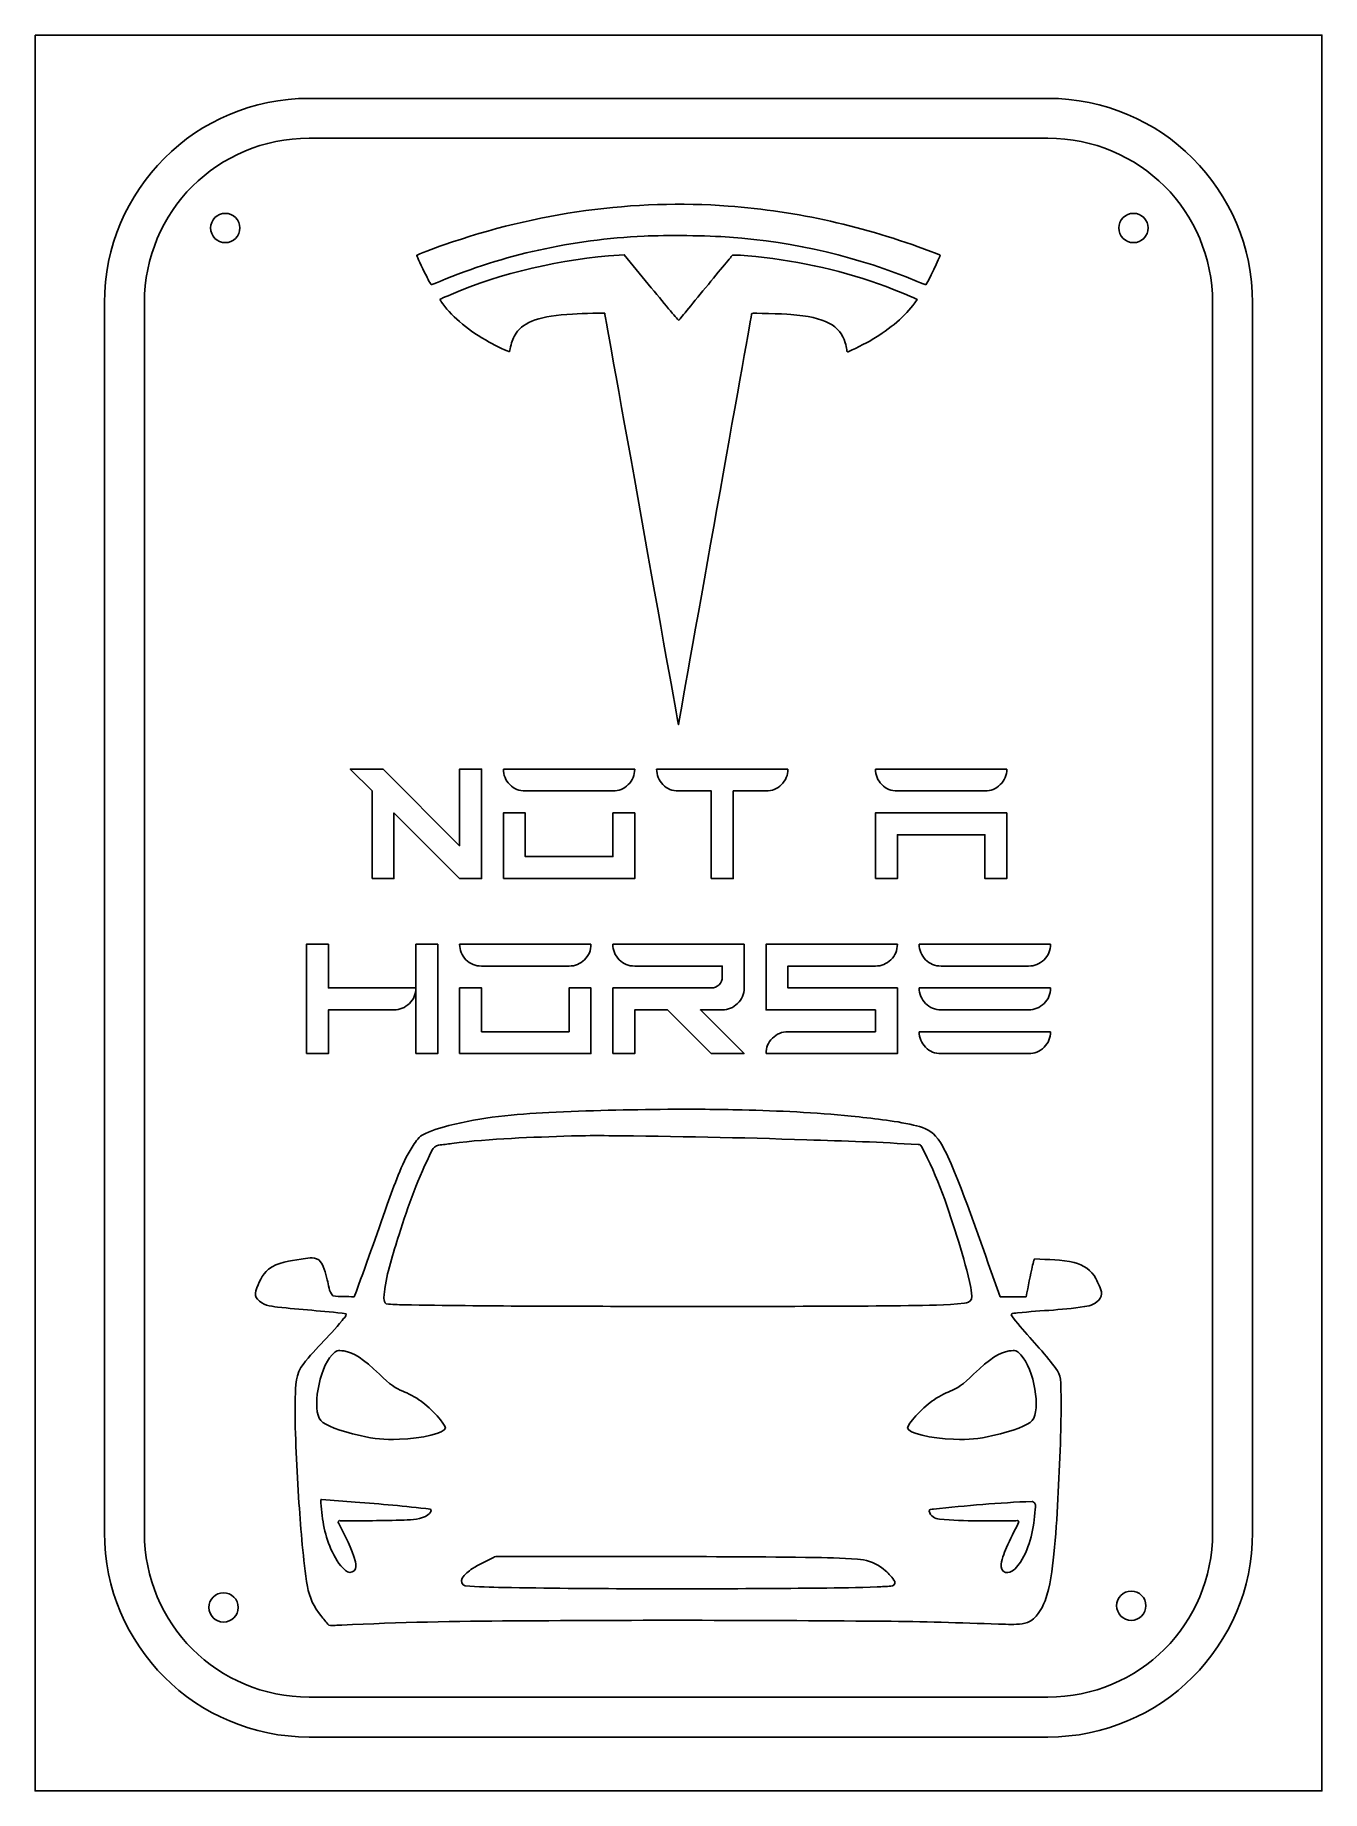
# Model space of a CAD drawing. Extents: x 0 to 220, y 0 to 300.
import ezdxf

# ---------------------------------------------------------------- set-up
doc = ezdxf.new("R2010")
doc.units = 0
doc.layers.add('Ebene_1', color=7, linetype='CONTINUOUS')

msp = doc.modelspace()

# ---------------------------------------------------------------- linework, layer by layer
at = {"layer": 'Ebene_1', "color": 7}
for points in [[(0, 299.599983), (219.6, 299.599983), (219.6, 0), (0, 0)], [(46.760752, 281.988889)], [(34.945832, 266.686902)], [(189.945828, 266.686902)], [(150.53293, 257.568383)], [(57.512326, 155.68494), (57.512326, 170.62427), (53.777493, 174.3591), (59.379743, 174.3591), (72.45166, 161.28719), (72.45166, 174.3591), (76.186494, 174.3591), (76.186494, 155.68494), (72.45166, 155.68494), (61.24716, 166.88944), (61.24716, 155.68494)], [(79.921328, 155.68494), (79.921328, 166.88944), (83.656161, 166.88944), (83.656161, 159.41977), (98.595495, 159.41977), (98.595495, 166.88944), (102.33033, 166.88944), (102.33033, 155.68494)], [(143.41349, 155.68494), (143.41349, 166.88944), (165.8225, 166.88944), (165.8225, 155.68494), (162.08766, 155.68494), (162.08766, 163.1546), (147.14833, 163.1546), (147.14833, 155.68494)], [(64.981993, 125.80627), (64.981993, 144.48044), (68.716827, 144.48044), (68.716827, 125.80627)], [(72.451661, 125.80627), (72.451661, 137.01077), (76.186494, 137.01077), (76.186494, 129.5411), (91.125828, 129.5411), (91.125828, 137.01077), (94.860662, 137.01077), (94.860662, 125.80627)], [(107.963309, 116.309096)], [(97.902246, 111.803059)], [(55.47769, 60.62421)], [(163.437474, 60.62421)], [(48.899052, 49.747108)], [(170.237148, 49.364849)], [(79.076594, 40)], [(34.654172, 31.308923)], [(189.567848, 31.600603)]]:
    msp.add_lwpolyline(points, close=True, dxfattribs=at)
for points in [[(172.839248, 288.808939), (46.760752, 288.808939)], [(46.760752, 281.988889), (172.839248, 281.988889)], [(99.675335, 262.063683), (100.53663, 262.116683), (105.15963, 256.483333)], [(11.825532, 253.920889), (11.825532, 44.074963)], [(18.654802, 44.074963), (18.654802, 253.920889)], [(150.21093, 254.635103), (150.53253, 254.471033), (150.11773, 253.900673)], [(200.945198, 253.920889), (200.945198, 44.074963)], [(207.774468, 44.074963), (207.774468, 253.920889)], [(109.86103, 182.28902), (109.79603, 181.91989), (109.74163, 182.20704)], [(79.921328, 174.3591), (102.33033, 174.3591)], [(106.06516, 174.3591), (128.47416, 174.3591)], [(143.41349, 174.3591), (165.8225, 174.3591)], [(98.595495, 170.62427), (83.656161, 170.62427)], [(115.40225, 155.68494), (115.40225, 170.62427), (109.8, 170.62427)], [(124.73933, 170.62427), (119.13708, 170.62427), (119.13708, 155.68494), (115.40225, 155.68494)], [(162.08766, 170.62427), (147.14833, 170.62427)], [(46.307826, 125.80627), (46.307826, 144.48044), (50.042659, 144.48044), (50.042659, 137.01077), (64.981993, 137.01077)], [(72.451661, 144.48044), (94.860662, 144.48044)], [(98.595496, 144.48044), (121.0045, 144.48044), (121.0045, 137.01077)], [(128.47416, 129.5411), (143.4135, 129.5411), (143.4135, 133.27594), (124.73933, 133.27594), (124.73933, 144.48044), (147.14833, 144.48044)], [(150.88317, 144.48044), (173.29217, 144.48044)], [(91.125828, 140.7456), (76.186494, 140.7456)], [(117.26966, 138.87819), (117.26966, 140.7456), (102.33033, 140.7456)], [(143.4135, 140.7456), (128.47416, 140.7456), (128.47416, 137.01077), (147.14833, 137.01077), (147.14833, 125.80627), (124.73933, 125.80627)], [(169.55733, 140.7456), (154.618, 140.7456)], [(98.595496, 125.80627), (98.595496, 137.01077), (115.40225, 137.01077)], [(150.88317, 137.01077), (173.29217, 137.01077)], [(61.24716, 133.27594), (50.042659, 133.27594), (50.042659, 125.80627), (46.307826, 125.80627)], [(117.26966, 133.27594), (113.53483, 133.27594), (121.0045, 125.80627), (115.40225, 125.80627), (107.93258, 133.27594), (102.33033, 133.27594), (102.33033, 125.80627), (98.595496, 125.80627)], [(169.55733, 133.27594), (154.618, 133.27594)], [(150.88317, 129.5411), (173.29217, 129.5411)], [(169.55733, 125.80627), (154.618, 125.80627)], [(172.839248, 16.006953), (46.760752, 16.006953)], [(46.760752, 9.186893), (172.839248, 9.186893)]]:
    msp.add_lwpolyline(points, dxfattribs=at)
for points in [[(46.760752, 288.808939), (27.466182, 288.808939), (11.825532, 273.189399), (11.825532, 253.920889)], [(207.774468, 253.920889), (207.774468, 273.189399), (192.133818, 288.808939), (172.839248, 288.808939)], [(18.654802, 253.920889), (18.654802, 269.529059), (31.131462, 281.988889), (46.760752, 281.988889)], [(172.839248, 281.988889), (188.468528, 281.988889), (200.945198, 269.529059), (200.945198, 253.920889)], [(69.775931, 263.807963), (85.535431, 269.346603), (102.36623, 271.641813), (118.29573, 270.424613)], [(118.29573, 270.424613), (130.21013, 269.514203), (141.43873, 267.001013), (152.86883, 262.686483)], [(29.945832, 266.686902), (29.945832, 267.349944), (30.209224, 267.985828), (30.678065, 268.454669)], [(30.678065, 264.919135), (30.209224, 265.387976), (29.945832, 266.023861), (29.945832, 266.686902)], [(30.678065, 268.454669), (31.146906, 268.92351), (31.782791, 269.186902), (32.445832, 269.186902)], [(32.445832, 269.186902), (33.108873, 269.186902), (33.744758, 268.92351), (34.213599, 268.454669)], [(34.213599, 268.454669), (34.68244, 267.985828), (34.945832, 267.349944), (34.945832, 266.686902)], [(34.945832, 266.686902), (34.945832, 266.023861), (34.68244, 265.387976), (34.213599, 264.919135)], [(184.945828, 266.686902), (184.945828, 267.349944), (185.20922, 267.985828), (185.678061, 268.454669)], [(185.678061, 264.919135), (185.20922, 265.387976), (184.945828, 266.023861), (184.945828, 266.686902)], [(185.678061, 268.454669), (186.146902, 268.92351), (186.782787, 269.186902), (187.445828, 269.186902)], [(187.445828, 269.186902), (188.108869, 269.186902), (188.744754, 268.92351), (189.213595, 268.454669)], [(189.213595, 268.454669), (189.682436, 267.985828), (189.945828, 267.349944), (189.945828, 266.686902)], [(189.945828, 266.686902), (189.945828, 266.023861), (189.682436, 265.387976), (189.213595, 264.919135)], [(32.445832, 264.186902), (31.782791, 264.186902), (31.146906, 264.450295), (30.678065, 264.919135)], [(34.213599, 264.919135), (33.744758, 264.450295), (33.108873, 264.186902), (32.445832, 264.186902)], [(65.155631, 262.062483), (65.226631, 262.133683), (68.094831, 263.217153), (69.775931, 263.807963)], [(103.93233, 265.301503), (91.494731, 264.688253), (80.051831, 262.153533), (69.054631, 257.575713)], [(118.50083, 265.134913), (114.93313, 265.393703), (107.52133, 265.478453), (103.93233, 265.301503)], [(150.53293, 257.568383), (140.73603, 261.700213), (129.60553, 264.329433), (118.50083, 265.134913)], [(187.445828, 264.186902), (186.782787, 264.186902), (186.146902, 264.450295), (185.678061, 264.919135)], [(189.213595, 264.919135), (188.744754, 264.450295), (188.108869, 264.186902), (187.445828, 264.186902)], [(66.518131, 258.998083), (65.541231, 260.969033), (65.086031, 261.992893), (65.155631, 262.062483)], [(71.006331, 255.356873), (79.276931, 258.954933), (90.027431, 261.469913), (99.675335, 262.063683)], [(114.43113, 256.500333), (116.91913, 259.532133), (118.99263, 262.036203), (119.03903, 262.064913)], [(119.03903, 262.064913), (119.13603, 262.124713), (121.20503, 261.991313), (123.01243, 261.808653)], [(123.01243, 261.808653), (130.63423, 261.038213), (138.28923, 259.274513), (145.24213, 256.686953)], [(154.44853, 262.069933), (154.54153, 261.976533), (152.25653, 257.205483), (152.02493, 257.010533)], [(152.86883, 262.686483), (153.71983, 262.365273), (154.43073, 262.087813), (154.44853, 262.069933)], [(67.572231, 257.042503), (67.514231, 257.064703), (67.040231, 257.944633), (66.518131, 258.998083)], [(69.054631, 257.575713), (68.296931, 257.260333), (67.629831, 257.020373), (67.572231, 257.042503)], [(69.386331, 254.658583), (69.555431, 254.728683), (70.284531, 255.042833), (71.006331, 255.356873)], [(105.15963, 256.483333), (107.70233, 253.384983), (109.81083, 250.881023), (109.84523, 250.918943)], [(109.84523, 250.918943), (109.87923, 250.956843), (111.94333, 253.468513), (114.43113, 256.500333)], [(145.24213, 256.686953), (146.88303, 256.076253), (149.52253, 254.986303), (150.21093, 254.635103)], [(152.02493, 257.010533), (151.99393, 256.984333), (151.32253, 257.235403), (150.53293, 257.568383)], [(69.078631, 254.466753), (69.078631, 254.502253), (69.217131, 254.588563), (69.386331, 254.658583)], [(69.564731, 253.757133), (69.297431, 254.111933), (69.078631, 254.431263), (69.078631, 254.466753)], [(77.466831, 247.214413), (74.059531, 249.127313), (71.384531, 251.342173), (69.564731, 253.757133)], [(91.718531, 252.006553), (86.247531, 251.680283), (83.433631, 250.722203), (82.073531, 248.722633)], [(97.214431, 252.145563), (97.214431, 252.208763), (93.556931, 252.116363), (91.718531, 252.006553)], [(109.74163, 182.20704), (109.59773, 182.96603), (97.214431, 252.101083), (97.214431, 252.145563)], [(122.30713, 252.108103), (122.27313, 252.070803), (112.02403, 194.57694), (109.86103, 182.28902)], [(128.95953, 251.933913), (127.68293, 252.042293), (122.37383, 252.181263), (122.30713, 252.108103)], [(138.25523, 247.089373), (137.38713, 250.099683), (134.82223, 251.436403), (128.95953, 251.933913)], [(150.11773, 253.900673), (148.50553, 251.684153), (145.97813, 249.505953), (142.84823, 247.635523)], [(82.073531, 248.722633), (81.572131, 247.985393), (81.362731, 247.459733), (81.143931, 246.388523)], [(80.946231, 245.561123), (80.879231, 245.494523), (78.605931, 246.574853), (77.466831, 247.214413)], [(81.143931, 246.388523), (81.054931, 245.953263), (80.966031, 245.580933), (80.946231, 245.561123)], [(138.51433, 245.960723), (138.48233, 246.199203), (138.36543, 246.707093), (138.25523, 247.089373)], [(138.74943, 245.578273), (138.58913, 245.531673), (138.56763, 245.567073), (138.51433, 245.960723)], [(142.84823, 247.635523), (141.98743, 247.121113), (139.13803, 245.690913), (138.74943, 245.578273)], [(81.000928, 171.70387), (80.281195, 172.443057), (79.921328, 173.328133), (79.921328, 174.3591)], [(102.33033, 174.3591), (102.33033, 173.30868), (101.960737, 172.423603), (101.22155, 171.70387)], [(107.14476, 171.70387), (106.425027, 172.443057), (106.06516, 173.328133), (106.06516, 174.3591)], [(128.47416, 174.3591), (128.47416, 173.30868), (128.10457, 172.423603), (127.36539, 171.70387)], [(144.49309, 171.70387), (143.773357, 172.443057), (143.41349, 173.328133), (143.41349, 174.3591)], [(165.8225, 174.3591), (165.8225, 173.30868), (165.452907, 172.423603), (164.71372, 171.70387)], [(83.656161, 170.62427), (82.60574, 170.62427), (81.720662, 170.984137), (81.000928, 171.70387)], [(101.22155, 171.70387), (100.482363, 170.984137), (99.607012, 170.62427), (98.595495, 170.62427)], [(109.8, 170.62427), (108.749573, 170.62427), (107.864493, 170.984137), (107.14476, 171.70387)], [(127.36539, 171.70387), (126.626203, 170.984137), (125.75085, 170.62427), (124.73933, 170.62427)], [(147.14833, 170.62427), (146.09791, 170.62427), (145.21283, 170.984137), (144.49309, 171.70387)], [(164.71372, 171.70387), (163.974533, 170.984137), (163.09918, 170.62427), (162.08766, 170.62427)], [(73.531261, 141.8252), (72.811528, 142.564387), (72.451661, 143.449467), (72.451661, 144.48044)], [(94.860662, 144.48044), (94.860662, 143.430013), (94.491069, 142.544933), (93.751883, 141.8252)], [(99.675096, 141.8252), (98.955363, 142.564387), (98.595496, 143.449467), (98.595496, 144.48044)], [(147.14833, 144.48044), (147.14833, 143.430013), (146.778737, 142.544933), (146.03955, 141.8252)], [(151.96277, 141.8252), (151.243037, 142.564387), (150.88317, 143.449467), (150.88317, 144.48044)], [(173.29217, 144.48044), (173.29217, 143.430013), (172.922577, 142.544933), (172.18339, 141.8252)], [(76.186494, 140.7456), (75.136073, 140.7456), (74.250995, 141.105467), (73.531261, 141.8252)], [(93.751883, 141.8252), (93.012697, 141.105467), (92.137345, 140.7456), (91.125828, 140.7456)], [(102.33033, 140.7456), (101.27991, 140.7456), (100.394832, 141.105467), (99.675096, 141.8252)], [(146.03955, 141.8252), (145.300363, 141.105467), (144.425013, 140.7456), (143.4135, 140.7456)], [(154.618, 140.7456), (153.56758, 140.7456), (152.682503, 141.105467), (151.96277, 141.8252)], [(172.18339, 141.8252), (171.444203, 141.105467), (170.56885, 140.7456), (169.55733, 140.7456)], [(116.71527, 137.53598), (117.084863, 137.905573), (117.26966, 138.352977), (117.26966, 138.87819)], [(64.981993, 137.01077), (64.981993, 135.96035), (64.6124, 135.075273), (63.873215, 134.35554)], [(115.40225, 137.01077), (115.908003, 137.01077), (116.345677, 137.18584), (116.71527, 137.53598)], [(121.0045, 137.01077), (121.0045, 135.96035), (120.634907, 135.075273), (119.89572, 134.35554)], [(151.96277, 134.35554), (151.243037, 135.09472), (150.88317, 135.979797), (150.88317, 137.01077)], [(173.29217, 137.01077), (173.29217, 135.96035), (172.922577, 135.075273), (172.18339, 134.35554)], [(63.873215, 134.35554), (63.134029, 133.635807), (62.258677, 133.27594), (61.24716, 133.27594)], [(119.89572, 134.35554), (119.156533, 133.635807), (118.28118, 133.27594), (117.26966, 133.27594)], [(154.618, 133.27594), (153.56758, 133.27594), (152.682503, 133.635807), (151.96277, 134.35554)], [(172.18339, 134.35554), (171.444203, 133.635807), (170.56885, 133.27594), (169.55733, 133.27594)], [(125.81893, 128.43232), (126.558117, 129.171507), (127.443193, 129.5411), (128.47416, 129.5411)], [(151.96277, 126.88587), (151.243037, 127.625057), (150.88317, 128.510133), (150.88317, 129.5411)], [(173.29217, 129.5411), (173.29217, 128.49068), (172.922577, 127.605603), (172.18339, 126.88587)], [(124.73933, 125.80627), (124.73933, 126.837237), (125.099197, 127.712587), (125.81893, 128.43232)], [(154.618, 125.80627), (153.56758, 125.80627), (152.682503, 126.166137), (151.96277, 126.88587)], [(172.18339, 126.88587), (171.444203, 126.166137), (170.56885, 125.80627), (169.55733, 125.80627)], [(87.662592, 115.78202), (81.931433, 115.472916), (76.173855, 114.951419), (70.598793, 113.529039)], [(107.96329, 116.309058), (101.195026, 116.205768), (94.424143, 116.119668), (87.662592, 115.78202)], [(120.68565, 116.191529), (116.445894, 116.298298), (112.204341, 116.344742), (107.963309, 116.309096)], [(139.273643, 115.133462), (133.096487, 115.75771), (126.891541, 116.059561), (120.68565, 116.191529)], [(149.907016, 113.607461), (146.414569, 114.426215), (142.833129, 114.751203), (139.273643, 115.133462)], [(66.065119, 111.91259), (65.31625, 111.399961), (64.834191, 110.600601), (64.336918, 109.86166)], [(70.598793, 113.529039), (69.05514, 113.095344), (67.488047, 112.664891), (66.065119, 111.91259)], [(71.112651, 110.478448), (77.870089, 111.342133), (84.708265, 111.507969), (91.516364, 111.75427)], [(91.516364, 111.75427), (93.644298, 111.813744), (95.773651, 111.817904), (97.902246, 111.803059)], [(97.902246, 111.803022), (109.163432, 111.675678), (120.424816, 111.492576), (131.68014, 111.096465)], [(131.68014, 111.096465), (138.018623, 110.911491), (144.358779, 110.697007), (150.685811, 110.272644)], [(153.682545, 111.726916), (152.699676, 112.789351), (151.306032, 113.350306), (149.907016, 113.607461)], [(156.318021, 106.999191), (155.573331, 108.640026), (154.858217, 110.339842), (153.682545, 111.726916)], [(64.336918, 109.86166), (62.443692, 106.821024), (61.317453, 103.394793), (60.109841, 100.044109)], [(62.103056, 94.936999), (63.663965, 99.824349), (65.390124, 104.68408), (67.730027, 109.260785)], [(67.730027, 109.260785), (67.939462, 109.726884), (68.355363, 110.081193), (68.865855, 110.162149)], [(68.865855, 110.162149), (69.598149, 110.310418), (70.366184, 110.342972), (71.112651, 110.478448)], [(150.685811, 110.272644), (150.927725, 110.28938), (151.190998, 110.237848), (151.245017, 109.961555)], [(151.245017, 109.961555), (154.030708, 104.794811), (155.92921, 99.213924), (157.619514, 93.610203)], [(164.689563, 84.288508), (161.935688, 91.871402), (159.4926, 99.575712), (156.318021, 106.999191)], [(60.109841, 100.044109), (58.259666, 94.788438), (56.404848, 89.534081), (54.465112, 84.310633)], [(59.599453, 85.066196), (60.003904, 88.45073), (61.117218, 91.690522), (62.103056, 94.936999)], [(157.619514, 93.610203), (158.382349, 91.068638), (159.179497, 88.528283), (159.684987, 85.92019)], [(45.390503, 90.755582), (43.481099, 90.429384), (41.434547, 90.200963), (39.833415, 89.010579)], [(48.394839, 90.615549), (47.490884, 91.202487), (46.37756, 90.871069), (45.390503, 90.755582)], [(49.831581, 87.21982), (49.543194, 88.408673), (49.317695, 89.733587), (48.394839, 90.615549)], [(170.639755, 90.789007), (170.292925, 90.551679), (170.369834, 90.061705), (170.228648, 89.708871)], [(177.324765, 90.135249), (175.148051, 90.733882), (172.870194, 90.616826), (170.639755, 90.789007)], [(181.035932, 87.414855), (180.275054, 88.811015), (178.877873, 89.814704), (177.324765, 90.135249)], [(39.833415, 89.010579), (38.704367, 88.073634), (38.113978, 86.665627), (37.676075, 85.302749)], [(50.791956, 84.502689), (50.077324, 85.22531), (50.15465, 86.318872), (49.831581, 87.21982)], [(170.228648, 89.708871), (169.841226, 87.918832), (169.496543, 86.119942), (169.121735, 84.327274)], [(182.002074, 84.795841), (181.950732, 85.745626), (181.401729, 86.563935), (181.035932, 87.414855)], [(37.676075, 85.302749), (37.512215, 84.816567), (37.604971, 84.267479), (37.964405, 83.892018)], [(37.964405, 83.892018), (38.776322, 82.885237), (40.14978, 82.716857), (41.350669, 82.566688)], [(54.465112, 84.310633), (53.24188, 84.390057), (51.99848, 84.228845), (50.791956, 84.502689)], [(59.912991, 83.106557), (59.321695, 83.584702), (59.55646, 84.416031), (59.599453, 85.066196)], [(159.78092, 83.933896), (159.612068, 83.44119), (159.082032, 83.21327), (158.593042, 83.225146)], [(159.684987, 85.92019), (159.778027, 85.267812), (159.919128, 84.586453), (159.78092, 83.933896)], [(169.121735, 84.327274), (167.644259, 84.330111), (166.166736, 84.31971), (164.689563, 84.288508)], [(179.865508, 82.757874), (180.83426, 83.035624), (181.850761, 83.730966), (182.002074, 84.795841)], [(41.350669, 82.566688), (45.261561, 82.101147), (49.200818, 81.910973), (53.107766, 81.407554)], [(53.107766, 81.407554), (53.156461, 80.895492), (52.577958, 80.670929), (52.385278, 80.258063)], [(62.945154, 82.936835), (61.933239, 82.966713), (60.92085, 83.007466), (59.912991, 83.106557)], [(104.753849, 82.676597), (90.817362, 82.683215), (76.87993, 82.702882), (62.945154, 82.936835)], [(149.065145, 82.806304), (134.295438, 82.62533), (119.524303, 82.687007), (104.753849, 82.676597)], [(158.593042, 83.225146), (155.435293, 82.809689), (152.242428, 82.878117), (149.065145, 82.806304)], [(166.569551, 81.21736), (166.748067, 81.66782), (167.314931, 81.444051), (167.6781, 81.560881)], [(172.977956, 73.633293), (170.903349, 76.213247), (168.52919, 78.543524), (166.569551, 81.21736)], [(167.6781, 81.560881), (171.736219, 82.000231), (175.840027, 82.040784), (179.865508, 82.757874)], [(52.385278, 80.258063), (50.161873, 77.480352), (47.439844, 75.131447), (45.34472, 72.248016)], [(50.678104, 74.415057), (51.384387, 75.15553), (51.628759, 75.234274), (52.691525, 75.063738)], [(52.691525, 75.063738), (54.413099, 74.787483), (55.956213, 73.778092), (58.763161, 71.092144)], [(166.223638, 75.063738), (164.502065, 74.787483), (162.95895, 73.778092), (160.152003, 71.092144)], [(168.237059, 74.415057), (167.530777, 75.15553), (167.286404, 75.234274), (166.223638, 75.063738)], [(45.34472, 72.248016), (44.36135, 70.447614), (44.446069, 68.332529), (44.375372, 66.34546)], [(48.759066, 63.207313), (47.199197, 64.930938), (48.417257, 72.044746), (50.678104, 74.415057)], [(170.156097, 63.207313), (171.715966, 64.930938), (170.497906, 72.044746), (168.237059, 74.415057)], [(174.999205, 70.277976), (174.78076, 71.616194), (173.745073, 72.585202), (172.977956, 73.633293)], [(58.763161, 71.092144), (60.517828, 69.4131), (61.649731, 68.589061), (62.739814, 68.197073)], [(160.152003, 71.092144), (158.397336, 69.4131), (157.265432, 68.589061), (156.17535, 68.197073)], [(174.964694, 59.238479), (175.07759, 62.916458), (175.169467, 66.601028), (174.999205, 70.277976)], [(44.375372, 66.34546), (44.329987, 60.594426), (44.67676, 54.849689), (45.03348, 49.112365)], [(62.739814, 68.197073), (63.577912, 67.895704), (64.98123, 67.134571), (65.858313, 66.505662)], [(65.858313, 66.505662), (67.59459, 65.260682), (70.012811, 62.57707), (70.012811, 61.895229)], [(153.05685, 66.505662), (151.320564, 65.260682), (148.902353, 62.57707), (148.902353, 61.895229)], [(156.17535, 68.197073), (155.337251, 67.895704), (153.933933, 67.134571), (153.05685, 66.505662)], [(55.47769, 60.62421), (51.87905, 61.443966), (49.541559, 62.342664), (48.759066, 63.207313)], [(163.437474, 60.62421), (167.036113, 61.443966), (169.373605, 62.342664), (170.156097, 63.207313)], [(62.182821, 59.9927), (59.321524, 59.904293), (58.156083, 60.014164), (55.47769, 60.62421)], [(70.012811, 61.895229), (70.012811, 61.088371), (65.987227, 60.110239), (62.182821, 59.9927)], [(148.902353, 61.895229), (148.902353, 61.088371), (152.927937, 60.110239), (156.732333, 59.9927)], [(156.732333, 59.9927), (159.593639, 59.904293), (160.75908, 60.014164), (163.437474, 60.62421)], [(173.860173, 40.402058), (174.50753, 46.661192), (174.713135, 52.954251), (174.964694, 59.238479)], [(45.03348, 49.112365), (45.362855, 44.347887), (45.736614, 39.57853), (46.468898, 34.856648)], [(48.734691, 49.667684), (48.755587, 49.734249), (48.835153, 49.765896), (48.899052, 49.747108)], [(50.480177, 41.256202), (49.311766, 43.900292), (48.933129, 46.809668), (48.734691, 49.667684)], [(48.899052, 49.74708), (50.80855, 49.53859), (52.728562, 49.438695), (54.642324, 49.273738)], [(54.642324, 49.273738), (58.917594, 48.941952), (63.193762, 48.600228), (67.45138, 48.083165)], [(67.45138, 48.083165), (67.780679, 47.735172), (67.340204, 47.311121), (67.042135, 47.126317)], [(152.567558, 47.706437), (152.532951, 48.122518), (153.036105, 48.044152), (153.304466, 48.087476)], [(153.304466, 48.087476), (158.902618, 48.653338), (164.508702, 49.18691), (170.133735, 49.390662)], [(170.670513, 48.012222), (170.466978, 44.890545), (169.827213, 41.700025), (168.157956, 39.010796)], [(170.133735, 49.390662), (170.168247, 49.382153), (170.202664, 49.373454), (170.237148, 49.364849)], [(170.237148, 49.364802), (170.775098, 49.164406), (170.782879, 48.482301), (170.670513, 48.012222)], [(52.130835, 46.097921), (51.862201, 46.229917), (51.593841, 45.8471), (51.842354, 45.654164)], [(51.842354, 45.654164), (52.848313, 43.506469), (54.08865, 41.432014), (54.649774, 39.107552)], [(62.998454, 46.216499), (59.377972, 46.06166), (55.753425, 46.120226), (52.130835, 46.097921)], [(67.042135, 47.126317), (65.894829, 46.236375), (64.369075, 46.322909), (62.998454, 46.216499)], [(154.342516, 46.354727), (153.58578, 46.465713), (152.75342, 46.90945), (152.567558, 47.706437)], [(167.393939, 46.101618), (163.043594, 46.116557), (158.680843, 45.963305), (154.342516, 46.354727)], [(165.773311, 41.527683), (166.403809, 42.968831), (167.121617, 44.374995), (167.841932, 45.769207)], [(167.841932, 45.769207), (167.965739, 46.06773), (167.617633, 46.156704), (167.393939, 46.101618)], [(11.825532, 44.074963), (11.825532, 24.806433), (27.466182, 9.186893), (46.760752, 9.186893)], [(46.760752, 16.006953), (31.131462, 16.006953), (18.654802, 28.466783), (18.654802, 44.074963)], [(172.839248, 9.186893), (192.133818, 9.186893), (207.774468, 24.806443), (207.774468, 44.074963)], [(200.945198, 44.074963), (200.945198, 28.466783), (188.468528, 16.006953), (172.839248, 16.006953)], [(52.983108, 37.61196), (51.782682, 38.52502), (51.130314, 39.937453), (50.480177, 41.256202)], [(54.649774, 39.107552), (54.742247, 38.599282), (54.922437, 37.945656), (54.439299, 37.573477)], [(74.623593, 37.923323), (75.768166, 38.659229), (77.010091, 39.229535), (78.217268, 39.849604)], [(78.217268, 39.849604), (78.490328, 39.954406), (78.783395, 40.013577), (79.076594, 40)], [(79.076594, 40), (97.107822, 39.949886), (115.140202, 40.068267), (133.17038, 39.820689)], [(133.17038, 39.820689), (135.910705, 39.753273), (138.657706, 39.706394), (141.385579, 39.421288)], [(141.385579, 39.421288), (142.778014, 39.205319), (144.044286, 38.465045), (145.108584, 37.565998)], [(164.89236, 38.227027), (164.822391, 39.390085), (165.356209, 40.473521), (165.773311, 41.527683)], [(168.157956, 39.010796), (167.641196, 38.234412), (166.94885, 37.442994), (165.995737, 37.247051)], [(172.348516, 32.404974), (173.341512, 34.954765), (173.516066, 37.713945), (173.860173, 40.402058)], [(54.439299, 37.573477), (54.039435, 37.198508), (53.350796, 37.185318), (52.983108, 37.61196)], [(73.381252, 34.991641), (72.832457, 35.120488), (72.56281, 35.812021), (72.874041, 36.28194)], [(72.874041, 36.28194), (73.262975, 36.9985), (73.978883, 37.457942), (74.623593, 37.923323)], [(145.108584, 37.565998), (145.709525, 37.021533), (146.301323, 36.426738), (146.698625, 35.717411)], [(165.995737, 37.247051), (165.431672, 37.174435), (164.845708, 37.634624), (164.89236, 38.227027)], [(29.654172, 31.308923), (29.654172, 31.971965), (29.917564, 32.607849), (30.386405, 33.07669)], [(30.386405, 33.07669), (30.855246, 33.545531), (31.491131, 33.808923), (32.154172, 33.808923)], [(32.154172, 33.808923), (32.817213, 33.808923), (33.453098, 33.545531), (33.921939, 33.07669)], [(33.921939, 33.07669), (34.39078, 32.607849), (34.654172, 31.971965), (34.654172, 31.308923)], [(46.468898, 34.856648), (46.804259, 33.044946), (47.583754, 31.314948), (48.76993, 29.900218)], [(79.915005, 34.703576), (77.736126, 34.75974), (75.551621, 34.786972), (73.381252, 34.991641)], [(124.064407, 34.522507), (109.347914, 34.449512), (94.629966, 34.460858), (79.915005, 34.703576)], [(143.718995, 34.811357), (137.170586, 34.564848), (130.616248, 34.579333), (124.064407, 34.522507)], [(146.060884, 34.946237), (145.286353, 34.831052), (144.498188, 34.881184), (143.718995, 34.811357)], [(146.698625, 35.717411), (146.827321, 35.311088), (146.461013, 34.938947), (146.060884, 34.946237)], [(184.567848, 31.600603), (184.567854, 32.981311), (185.68714, 34.100593), (187.067848, 34.100593)], [(187.067848, 34.100593), (188.448556, 34.100593), (189.567843, 32.981311), (189.567848, 31.600603)], [(32.154172, 28.808933), (30.773464, 28.808933), (29.654178, 29.928215), (29.654172, 31.308923)], [(34.654172, 31.308923), (34.654167, 29.928215), (33.53488, 28.808933), (32.154172, 28.808933)], [(169.36918, 28.714599), (170.875059, 29.403966), (171.74384, 30.93614), (172.348516, 32.404974)], [(185.300074, 29.832824), (184.831233, 30.301669), (184.567843, 30.937559), (184.567848, 31.600603)], [(189.567848, 31.600603), (189.567853, 30.937559), (189.304464, 30.301669), (188.835622, 29.832824)], [(48.76993, 29.900218), (49.212353, 29.353522), (49.643553, 28.769648), (50.137762, 28.282463)], [(50.137762, 28.282463), (50.859353, 28.081567), (51.602804, 28.346948), (52.335751, 28.292486)], [(52.335751, 28.292486), (62.089856, 28.757895), (71.85459, 28.978931), (81.619521, 29.004167)], [(81.619521, 29.004167), (103.117572, 29.166685), (124.616975, 29.131303), (146.114628, 28.934009)], [(146.114628, 28.934009), (152.618758, 28.857894), (159.119862, 28.634144), (165.620466, 28.420426)], [(165.620466, 28.420426), (166.870844, 28.410592), (168.160443, 28.348944), (169.36918, 28.714599)], [(187.067848, 29.100583), (186.404803, 29.100583), (185.768916, 29.363978), (185.300074, 29.832824)], [(188.835622, 29.832824), (188.366781, 29.363978), (187.730893, 29.100583), (187.067848, 29.100583)]]:
    msp.add_open_spline(points, degree=3, dxfattribs=at)

doc.saveas('drawing.dxf')
